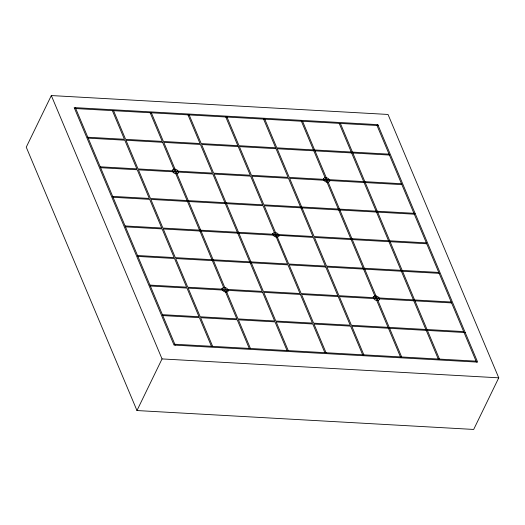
<?xml version="1.0" encoding="UTF-8"?>
<svg xmlns="http://www.w3.org/2000/svg" width="525" height="525" viewBox="0 0 525 525"><rect width="100%" height="100%" fill="white"/><g stroke="black" fill="none" stroke-linecap="round" stroke-linejoin="round"><path stroke-width="0.79" d="M51.319 95.557L26.25 147.177L136.972 410.543L473.681 429.443L498.75 377.823L388.027 114.457L51.319 95.557L162.041 358.923L136.972 410.543M224.89 202.683L150.478 198.502L138.423 169.838L175.035 171.892L175.849 171.052L212.461 173.106L200.406 144.441L163.793 142.387L175.849 171.052M275.107 234.426A0.978 0.591 25.9 0 0 275.52 235.259L287.562 263.95L175.343 257.65L163.288 228.979L275.513 235.279L276.321 234.445L312.933 236.499L288.448 178.257L251.836 176.203L263.891 204.868L415.104 213.36M224.766 290.181L236.821 318.852L200.209 316.792L188.153 288.127L224.766 290.181L225.579 289.341L262.192 291.401L212.842 174.011L176.229 171.957L225.579 289.341M74.563 108.498L378.19 125.547M87.806 137.235L124.418 139.289L112.363 110.624M313.438 149.901L276.826 147.847L264.777 119.175M314.632 149.966L351.245 152.02M352.439 152.093L389.051 154.147M88.187 138.141L124.799 140.195L136.848 168.86L100.236 166.806M313.819 150.806L277.207 148.752L289.262 177.417L325.874 179.471M315.013 150.872L351.625 152.926M352.82 152.998L389.432 155.052M363.681 181.598L327.062 179.543L326.255 180.377L289.642 178.323L301.691 206.994M364.868 181.663L401.481 183.717M100.616 167.711L137.228 169.765L149.284 198.437L112.672 196.383M327.449 180.449L364.061 182.503M365.249 182.569L401.861 184.623M226.085 202.748L262.697 204.802L250.648 176.137L214.029 174.077L263.386 291.467L299.998 293.521L287.943 264.856L175.724 258.556L187.773 287.221L224.385 289.275L175.035 171.892M113.052 197.288L149.664 199.343L161.72 228.007L125.107 225.953M225.271 203.588L150.859 199.408L162.907 228.073L275.133 234.373L263.077 205.708L226.465 203.654M414.297 214.193L264.272 205.774L276.321 234.445M350.739 238.619L314.127 236.565L302.072 207.9M351.934 238.685L426.346 242.865M125.488 226.859L162.1 228.913L174.149 257.585L137.537 255.524M351.12 239.525L314.508 237.471L326.563 266.136L363.175 268.19M352.314 239.59L426.727 243.771M364.363 268.262L400.975 270.316M402.17 270.382L438.782 272.436M137.917 256.43L174.53 258.49L186.585 287.155L149.973 285.101M363.556 269.095L326.944 267.041L338.992 295.713L375.605 297.767M364.744 269.168L401.356 271.222M402.55 271.287L439.163 273.341M413.411 299.887L376.799 297.832L375.985 298.673L339.373 296.618L351.428 325.283L388.041 327.338M414.599 299.952L451.211 302.013M150.353 286.007L186.966 288.061L199.014 316.726L162.402 314.672M377.18 298.738L413.792 300.792M414.98 300.858L451.598 302.918M389.228 327.403L425.841 329.464M427.035 329.529L463.647 331.583M162.783 315.577L199.395 317.632L211.45 346.303M388.421 328.243L351.809 326.189L363.858 354.854M389.609 328.309L426.221 330.369M427.416 330.435L465.222 332.555M174.838 344.242L476.083 361.154M162.041 358.923L498.75 377.823M275.527 235.266L275.743 235.39A1.011 0.61 25.9 0 0 276.649 235.489L288.757 264.016L325.369 266.07L313.313 237.405L276.905 235.279A0.971 0.591 25.9 0 0 276.682 234.596L276.268 234.314A1.011 0.61 25.9 0 0 275.087 234.393M376.996 125.475L476.464 362.06M340.384 123.421L439.471 359.1M339.189 123.355L438.277 359.034M302.577 121.301L401.664 356.98M301.009 120.33L400.47 356.915M263.583 119.109L275.638 147.781L239.026 145.72L226.971 117.055M362.67 354.788L350.615 326.123L314.002 324.069L326.058 352.734M225.776 116.99L237.832 145.655L201.219 143.601L189.164 114.936M324.863 352.669L312.808 323.997L276.196 321.943L288.251 350.615M187.976 114.87L200.025 143.535L163.413 141.481L151.364 112.809M287.057 350.542L275.008 321.877L238.396 319.823L250.445 348.488M150.17 112.744L162.225 141.409L125.613 139.355L113.557 110.69M249.257 348.423L237.202 319.758L200.589 317.697L212.645 346.369M75.37 107.664L175.219 345.148M172.285 170.139C171.977 172.974 176.886 175.238 178.598 172.804C178.907 169.969 173.998 167.705 172.285 170.139M222.023 288.428C221.707 291.263 226.616 293.534 228.329 291.093C228.637 288.258 223.735 285.994 222.023 288.428M272.77 233.52C272.462 236.355 277.364 238.626 279.077 236.184C279.392 233.349 274.483 231.085 272.77 233.52M323.505 178.625C323.197 181.46 328.099 183.73 329.812 181.296C330.127 178.454 325.218 176.19 323.505 178.625M373.236 296.92C372.927 299.755 377.836 302.019 379.549 299.585C379.857 296.75 374.948 294.486 373.236 296.92M377.81 124.642L74.183 107.592L174.024 345.083L477.652 362.125L377.81 124.642M162.606 142.321L125.993 140.26L138.042 168.932L174.654 170.986L162.606 142.321M238.212 146.56L201.6 144.506L213.649 173.171L250.261 175.232L238.212 146.56M276.019 148.687L239.407 146.626L251.455 175.298L288.067 177.352L276.019 148.687M325.749 266.976L289.137 264.922L301.186 293.587L337.798 295.641L325.749 266.976M262.572 292.307L225.96 290.253L238.015 318.918L274.627 320.972L262.572 292.307M300.379 294.427L263.767 292.373L275.815 321.037L312.428 323.092L300.379 294.427M338.179 296.546L301.567 294.492L313.622 323.164L350.234 325.218L338.179 296.546"/></g></svg>
